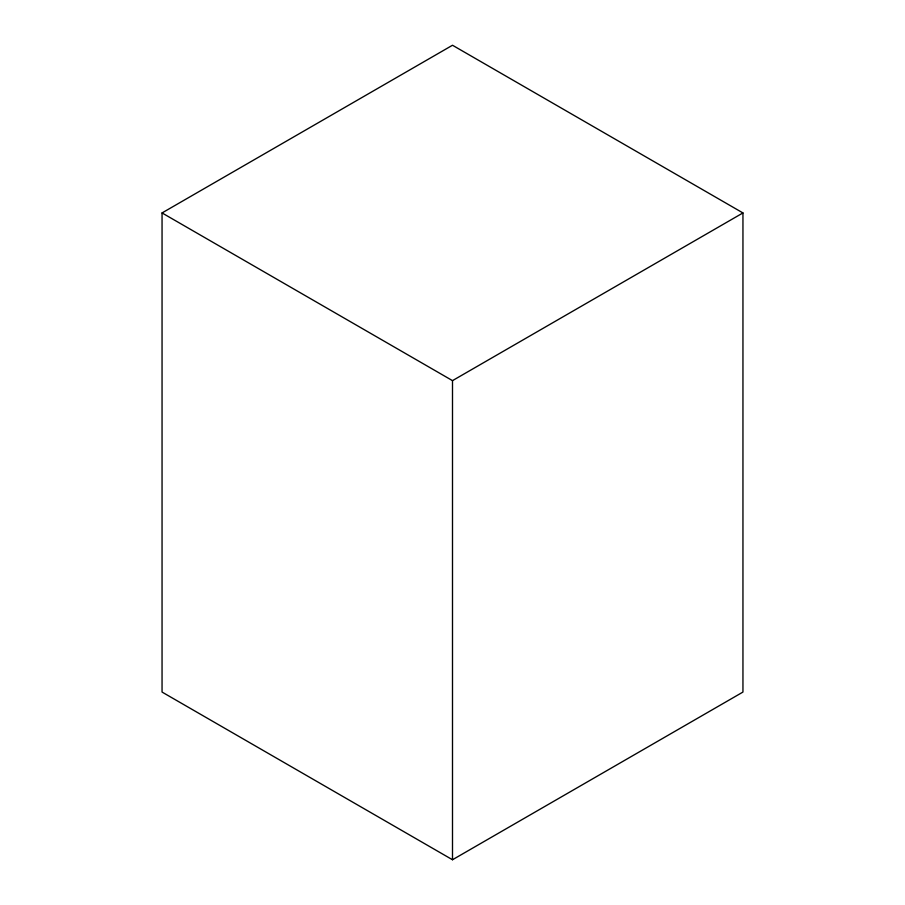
<?xml version="1.0" encoding="UTF-8"?>
<svg xmlns="http://www.w3.org/2000/svg" width="905" height="905" viewBox="0 0 905 905"><rect width="100%" height="100%" fill="white"/><g stroke="black" fill="none" stroke-linecap="round" stroke-linejoin="round"><path stroke-width="1.36" d="M162.052 212.935L452.5 45.25L742.948 212.935L742.948 692.065L452.5 859.75L162.052 692.065L162.052 212.935L452.5 380.632L742.948 212.935M452.5 380.632L452.5 859.75"/></g></svg>
